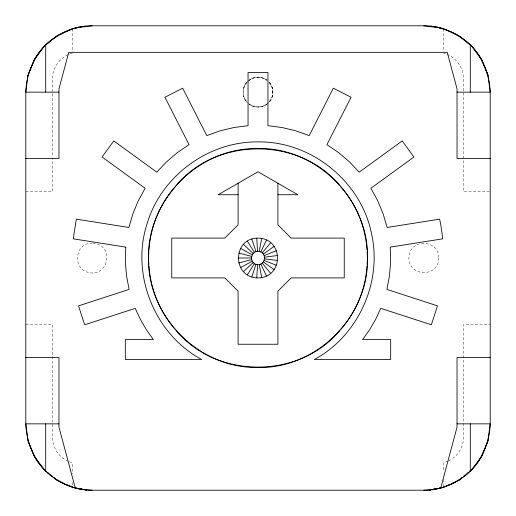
<?xml version="1.0" encoding="UTF-8"?>
<svg xmlns="http://www.w3.org/2000/svg" width="516" height="516" viewBox="0 0 516 516"><rect width="100%" height="100%" fill="white"/><g stroke="black" fill="none" stroke-linecap="round" stroke-linejoin="round"><path stroke-width="0.39" stroke-dasharray="2.58 1.94" d="M243.539 88.43L244.919 84.953L247.119 81.921C241.823 87.41 241.823 96.873 247.119 102.361L244.919 99.336L243.539 95.853M247.448 81.586C241.759 87.204 241.759 97.085 247.448 102.697M269.049 102.007C274.241 96.769 274.119 87.475 269.062 82.179M247.693 81.451C252.827 76.136 261.941 75.884 267.514 80.644M248.976 80.361C254.007 76.291 261.78 76.271 266.882 80.238M248.68 80.638C253.801 76.168 262.199 76.168 267.32 80.638M268.552 102.697C263.515 107.87 254.562 108.592 248.976 103.929M267.514 103.645C262.238 107.986 253.885 108.212 248.68 103.645M266.882 104.045C261.741 108.038 253.84 108.018 248.847 103.793M72.24 53.18C60.817 56.199 52.4 67.061 52.335 78.877L52.335 157.019M448.069 461.078L443.76 462.82L443.76 471.45M448.791 460.788C457.802 456.641 463.471 446.94 463.665 437.123L463.665 324.345L490.2 324.345M92.332 243.152C74.581 242.397 71.853 269.726 89.345 272.661C107.173 276.376 114.165 249.138 96.756 243.804M25.8 191.655L52.335 191.655L52.335 157.825M489.394 191.655L463.665 191.655L463.665 78.877C463.6 67.061 455.183 56.199 443.76 53.18M25.8 324.345L52.335 324.345L52.335 437.123C52.529 447.424 58.837 457.718 68.647 461.368M93.08 243.1L95.286 243.526M69.363 461.659L72.24 462.82L72.24 473.804M269.049 82.276C274.177 87.572 274.048 96.75 269.062 102.104C274.312 96.466 274.002 86.998 268.552 81.586M443.76 28.857L443.76 51.613M443.76 479.3L443.76 485.575M72.24 28.857L72.24 51.613M72.24 482.434L72.24 485.575M438.787 258C438.858 278.627 406.389 276.582 409.046 256.13C411.02 238.024 439.097 239.792 438.787 258"/><path stroke-width="0.77" d="M148.879 251.685C143.532 311.064 195.138 367.121 254.627 367.411C314.289 370.804 369.017 317.733 367.463 258C369.017 198.267 314.289 145.196 254.627 148.589C195.138 148.879 143.532 204.936 148.879 264.315M148.963 250.112C150.472 227.008 159.734 204.4 174.95 186.934M367.037 265.888C365.528 288.992 356.266 311.6 341.05 329.066M367.121 264.315L367.463 258L367.121 251.685M256.749 277.866C284.368 279.066 284.368 236.934 256.749 238.134C232.497 239.25 232.497 276.75 256.749 277.866L257.581 264.624C248.512 264.347 250.389 249.492 259.245 251.486C267.172 252.647 265.553 265.469 257.581 264.624M27.916 75.523L25.8 92.145L25.8 423.855L28.116 441.245L34.914 457.408C46.608 477.365 69.002 490.361 92.145 490.2L423.855 490.2C446.998 490.361 469.392 477.365 481.086 457.408L487.884 441.245L490.2 423.855L490.2 92.145L487.884 74.756L481.086 58.592C469.36 38.706 446.979 25.658 423.855 25.8L92.145 25.8C69.021 25.658 46.64 38.706 34.914 58.592L27.916 75.523L34.127 59.959L44.041 46.453L45.892 44.944M259.245 251.486L261.728 238.45M461.459 478.513L451.506 484.163L440.722 488.02L429.538 489.955L440.722 488.02L457.028 427.177L457.028 357.517L490.2 357.517M251.847 276.931L255.949 264.308M488.084 440.477L481.873 456.041L471.959 469.547L470.108 471.056M260.825 251.995L266.475 239.992M247.338 274.802L254.446 263.599M85.417 26.142C70.524 27.838 56.818 34.862 45.705 44.763C33.405 57.547 26.316 74.414 25.8 92.145L58.972 92.145M463.381 476.674C480.267 464.729 489.516 444.257 490.2 423.855L457.028 423.855M262.231 252.885L270.687 242.662M175.969 185.734C216.391 136.663 299.609 136.663 340.031 185.734M340.031 330.266C299.609 379.337 216.391 379.337 175.969 330.266M243.494 271.622L253.162 262.541M47.13 43.931L57.018 35.862L72.24 28.857L78.761 27.161M451.732 483.473L458.982 480.138L462.072 477.616M463.923 476.107L465.161 475.094M467.019 473.585L468.251 472.572M458.982 480.138L462.123 477.668M263.366 254.098L274.099 246.3M240.559 267.591L252.189 261.199M450.281 484.143L443.76 487.143L437.239 488.839M264.166 255.555L276.505 250.673M238.721 262.947L251.576 259.651M440.722 488.02L430.583 489.858L423.855 490.2M75.188 28.006L92.145 25.8M264.579 257.168L277.743 255.504M457.028 92.145L490.2 92.145C489.684 74.414 482.595 57.547 470.295 44.763C459.182 34.862 445.476 27.838 430.583 26.142M25.8 158.483L58.972 158.483L58.972 88.823L68.751 52.335L447.249 52.335L457.028 88.823L457.028 158.483L490.2 158.483M238.095 194.738L218.197 194.738L258 171.757L297.803 194.738L277.905 194.738M238.095 258L251.363 258M25.8 357.517L58.972 357.517L58.972 427.177L75.278 488.02L86.462 489.955L75.278 488.02L64.494 484.163L54.541 478.513M58.972 423.855L25.8 423.855C26.484 444.257 35.733 464.729 52.619 476.674M92.145 490.2L85.417 489.858L75.278 488.02M264.579 258.832L277.743 260.496M423.855 25.8L440.812 28.006M238.721 253.053L251.576 256.349M437.239 27.161L443.76 28.857L458.982 35.862L468.87 43.931M78.761 488.839L72.24 487.143L65.719 484.143M264.166 260.445L276.505 265.327M53.877 477.668L57.018 480.138L64.268 483.473M240.559 248.409L252.189 254.801M263.366 261.902L274.099 269.7M470.108 44.944L471.959 46.453L481.873 59.959L488.084 75.523M45.892 471.056L44.041 469.547L34.127 456.041L27.916 440.477M47.749 472.572L48.981 473.585M50.839 475.094L52.077 476.107M53.928 477.616L57.018 480.138M243.494 244.378L253.162 253.459M341.05 186.934C356.266 204.4 365.528 227.008 367.037 250.112M174.95 329.066C159.734 311.6 150.472 288.992 148.963 265.888M262.231 263.115L270.687 273.338M247.338 241.198L254.446 252.401M260.825 264.005L266.475 276.008M251.847 239.069L255.949 251.692M259.245 264.514L261.728 277.55M256.749 238.134L257.581 251.376M470.295 44.763L470.295 92.145M470.295 423.855L470.295 471.237M277.905 183.245L277.905 224.828L291.172 238.095L344.243 238.095L344.243 277.905L291.172 277.905L277.905 291.172L277.905 344.243L238.095 344.243L238.095 291.172L224.828 277.905L171.757 277.905L171.757 238.095L224.828 238.095L238.095 224.828L238.095 183.245M45.705 44.763L45.705 92.145M45.705 423.855L45.705 471.237M125.762 247.132L125.356 261.322L126.472 275.473L129.09 289.424L78.509 305.859L84.663 324.783L135.237 308.349L140.326 319.307L146.389 329.75L153.375 339.599L125.317 339.599L125.317 359.504L201.646 359.504C154.31 334.155 130.342 273.957 147.299 223.015C161.643 175.737 208.599 141.332 258 141.9C311.683 141.087 361.864 182.084 371.772 234.851C382.175 283.149 357.82 336.026 314.354 359.504L390.683 359.504L390.683 339.599L362.625 339.599L369.611 329.75L375.674 319.307L380.763 308.349L431.337 324.783L437.491 305.859L386.91 289.424L389.528 275.473L390.644 261.322L390.238 247.132L442.767 238.811L440.922 225.666L439.651 219.152L387.129 227.472L383.124 213.856L377.693 200.737L370.894 188.282L413.916 157.019L402.216 140.92L359.194 172.176L349.448 161.856L338.651 152.639L326.938 144.628L351.08 97.24L333.342 88.204L309.2 135.592L295.829 130.819L282.026 127.51L267.952 125.691L267.952 72.504L248.048 72.504L248.048 125.691L233.974 127.51L220.171 130.819L206.8 135.592L182.658 88.204L164.92 97.24L189.062 144.628L177.349 152.639L166.552 161.856L156.806 172.176L113.784 140.92L102.084 157.019L145.106 188.282L138.307 200.737L132.876 213.856L128.871 227.472L76.349 219.152L73.233 238.811L125.762 247.132"/></g></svg>
